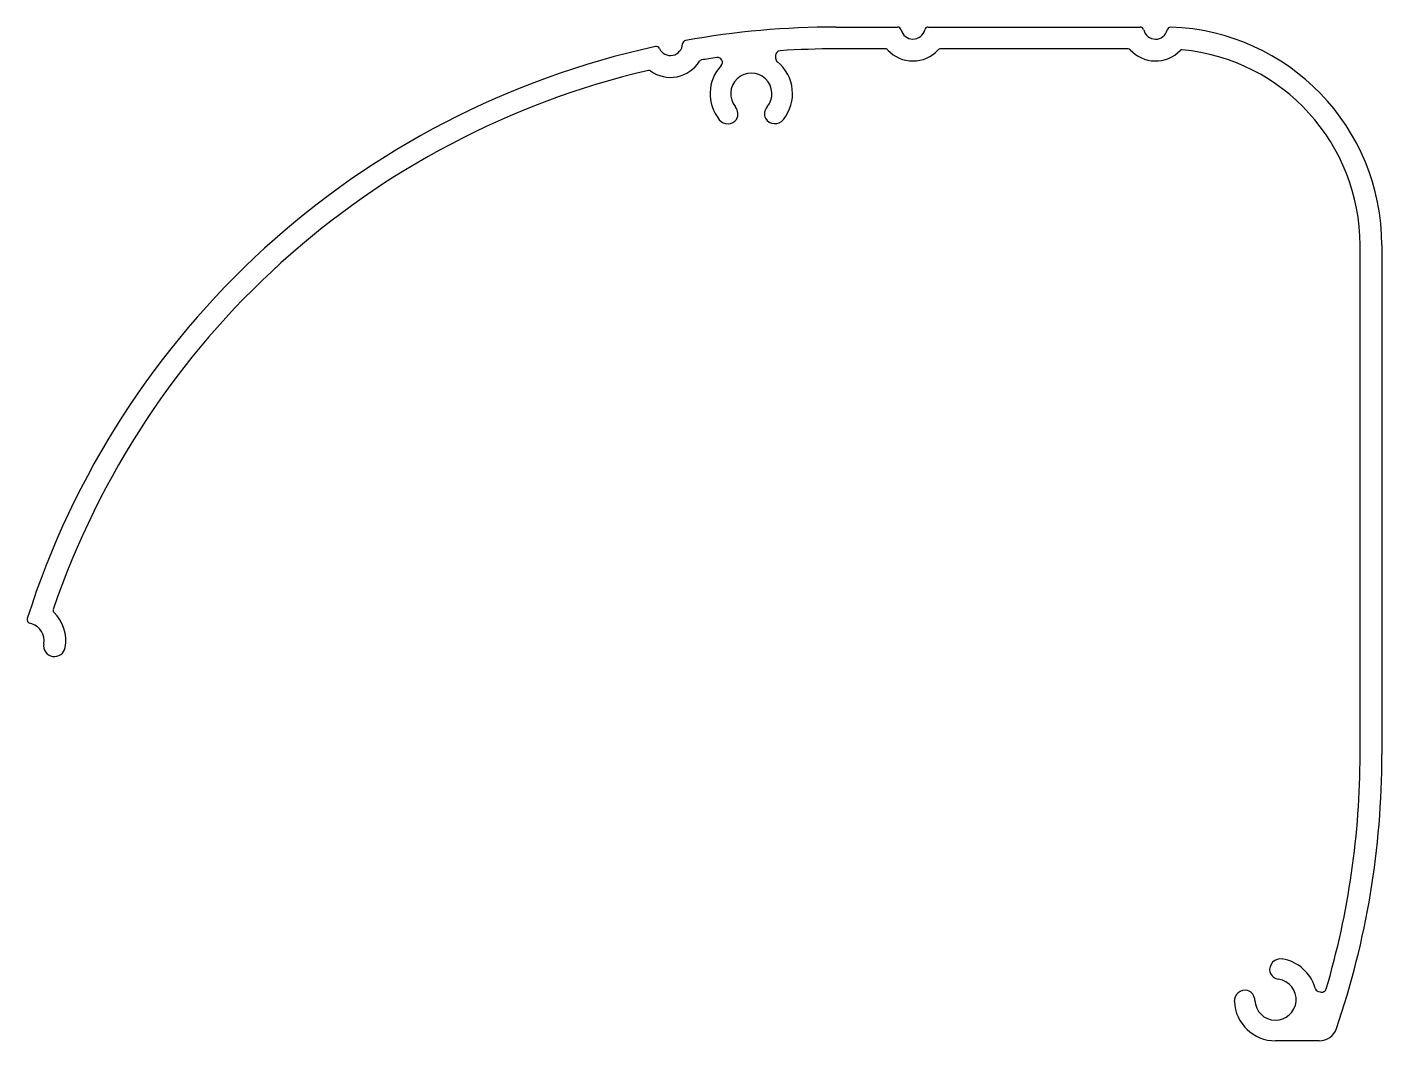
# Model space of a CAD drawing. Extents: x 2345 to 2457, y 1069 to 1152.
import ezdxf

# ---------------------------------------------------------------- set-up
doc = ezdxf.new("R2010")
doc.units = 0
doc.layers.get('0').update_dxf_attribs({"linetype": 'CONTINUOUS'})

msp = doc.modelspace()

# ---------------------------------------------------------------- linework, layer by layer
for p, q in [((2411.73, 1152.34), (2416.79, 1152.34)), ((2419.32, 1152.34), (2436.79, 1152.34)), ((2406.73, 1149.98), (2406.73, 1149.78)), ((2415.78, 1150.54), (2411.73, 1150.54)), ((2435.82, 1150.54), (2420.34, 1150.54)), ((2454.93, 1092.34), (2454.93, 1134.34)), ((2456.73, 1134.34), (2456.73, 1092.34)), ((2345.39, 1103.13), (2345.22, 1103.18)), ((2451.49, 1072.82), (2451.63, 1072.77)), ((2451.57, 1068.74), (2447.96, 1068.74))]:
    msp.add_line(p, q)
for centre, radius, start, end in [((2411.73, 1082.34), 70, 90, 100.2238), ((2416.79, 1152.04), 0.3, 13.3424, 90), ((2418.06, 1152.34), 1, 193.3424, 346.6576), ((2419.32, 1152.04), 0.3, 90, 166.6576), ((2436.79, 1152.04), 0.3, 13.3424, 90), ((2438.06, 1152.34), 1, 193.3424, 346.2079), ((2439.32, 1152.03), 0.3, 88.0816, 166.2079), ((2438.73, 1134.34), 18, 0, 88.0816), ((2411.73, 1082.34), 70, 102.299, 162.3504), ((2396.88, 1150.44), 0.3, 25.122, 102.299), ((2398.06, 1150.99), 1, 205.122, 357.4008), ((2399.36, 1150.93), 0.3, 100.2238, 177.4008), ((2400.62, 1149.42), 0.2, 99.4044, 148.5293), ((2411.73, 1082.34), 68.2, 98.2935, 99.4044), ((2401.95, 1149.43), 0.4, 317.0131, 98.2935), ((2407.13, 1149.98), 0.4, 93.8903, 180), ((2407.13, 1149.78), 0.4, 180, 230.8333), ((2411.73, 1082.34), 68.2, 90, 93.8903), ((2415.78, 1150.24), 0.3, 42.6423, 90), ((2418.06, 1152.34), 2.8, 222.6423, 317.3577), ((2420.34, 1150.24), 0.3, 90, 137.3577), ((2435.82, 1150.34), 0.2, 41.8103, 90), ((2438.06, 1152.34), 2.8, 221.8103, 316.3553), ((2440.23, 1150.26), 0.2, 84.6174, 136.3553), ((2438.73, 1134.34), 16.2, 0, 84.6174), ((2411.73, 1082.34), 68.2, 103.1185, 161.2168), ((2396.3, 1148.56), 0.2, 53.9935, 103.1185), ((2398.06, 1150.99), 2.8, 233.9935, 328.5293), ((2404.73, 1146.84), 3.4, 137.0131, 219.0494), ((2404.73, 1146.84), 1.7, 320.0958, 219.7478), ((2404.73, 1146.84), 3.4, 321.1002, 50.8333), ((2402.73, 1145.17), 0.9, 330, 39.7478), ((2406.72, 1145.17), 0.9, 140.0958, 203.0226), ((2402.79, 1145.26), 0.9, 219.0494, 323.3297), ((2406.68, 1145.27), 0.9, 210, 321.1002), ((2347.35, 1104.23), 0.2, 161.2168, 226.1125), ((2344.96, 1101.74), 3.25, 349.9397, 46.1125), ((2345.31, 1103.47), 0.3, 162.3504, 252.597), ((2344.96, 1101.74), 1.45, 349.9397, 72.597), ((2347.27, 1101.33), 0.9, 169.9397, 349.9397), ((2386.73, 1092.34), 68.2, 343.5599, 0), ((2386.73, 1092.34), 70, 341.1781, 0), ((2448.37, 1074.6), 0.9, 80.6425, 191.7427), ((2447.96, 1072.14), 3.4, 16.1998, 80.6425), ((2447.96, 1072.14), 1.7, 181.995, 81.647), ((2448.34, 1074.71), 0.9, 198.7201, 261.647), ((2445.46, 1072.02), 0.9, 78.413, 182.6933), ((2445.36, 1072.04), 0.9, 1.995, 71.7427), ((2451.61, 1073.2), 0.4, 196.1998, 251.7427), ((2451.76, 1073.15), 0.4, 251.7427, 343.5599), ((2447.96, 1072.14), 3.4, 182.6933, 270), ((2451.57, 1070.24), 1.5, 270, 341.1781)]:
    msp.add_arc(centre, radius, start, end)

doc.saveas('drawing.dxf')
